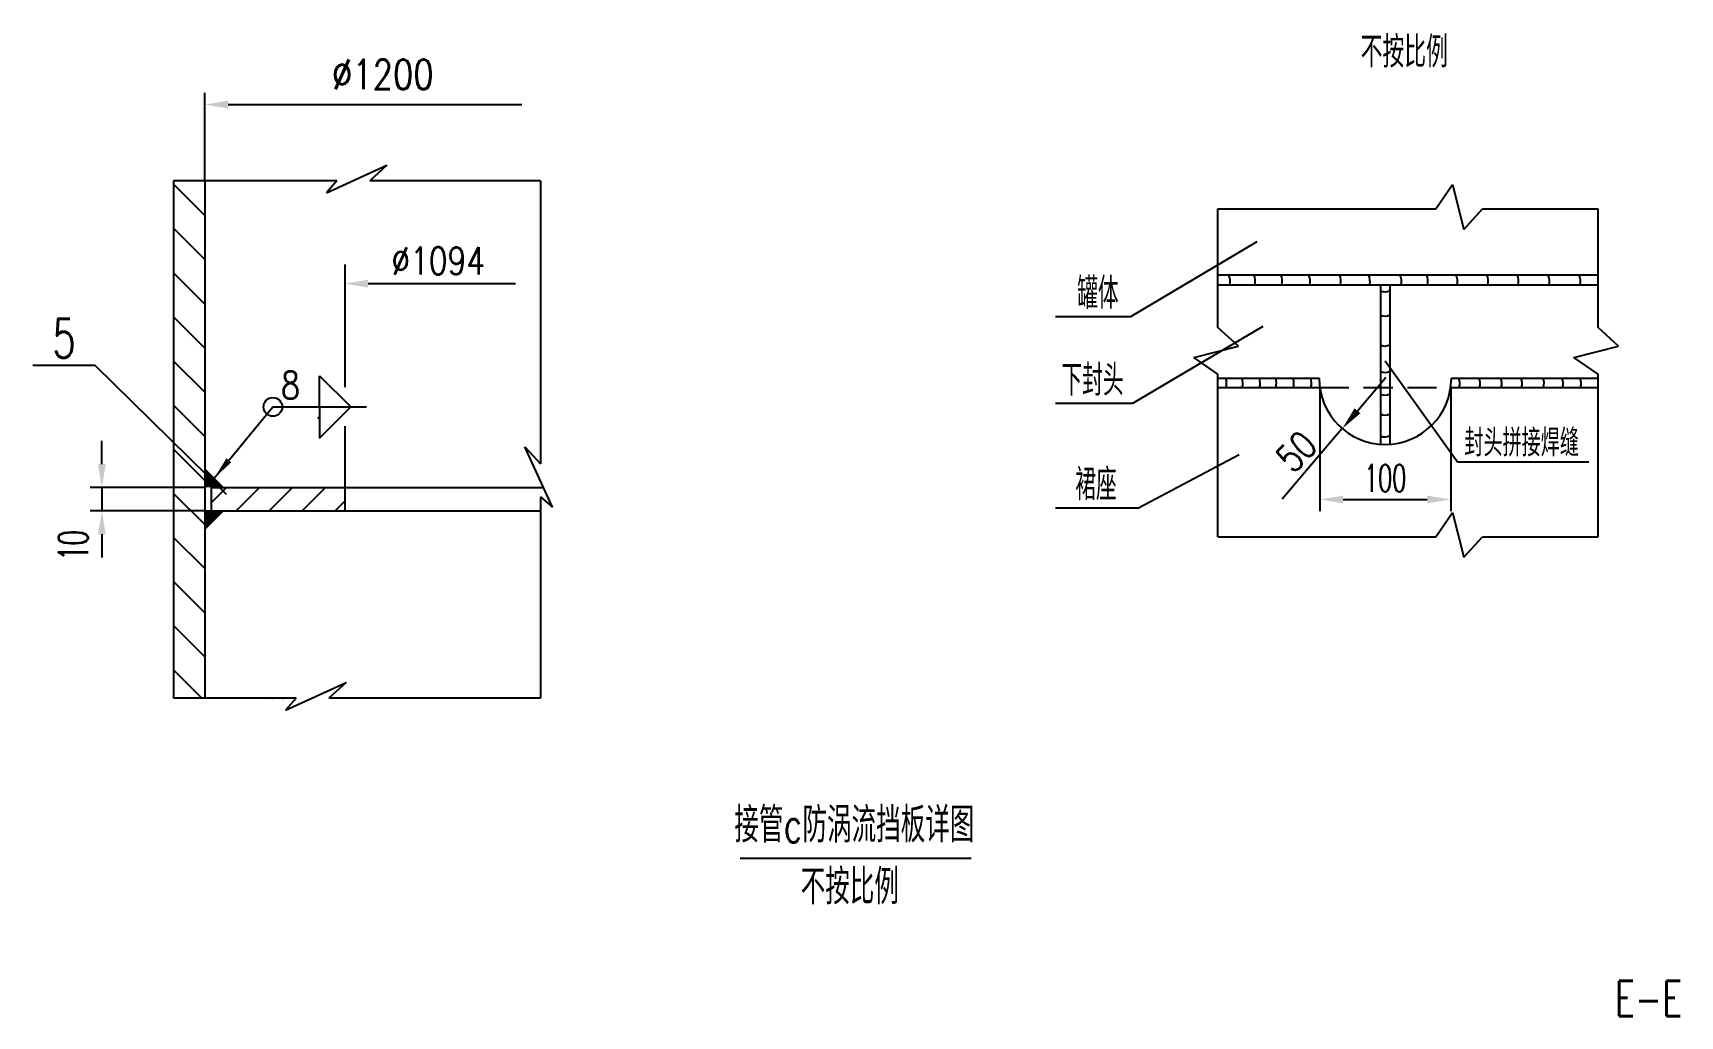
# Model space of a CAD drawing. Extents: x -220 to 1061, y -10 to 604.
# Drawn here: x 421.4 to 632.6, y 173.4 to 299.5 of the extents above; entities that cross this region are included whole.
import ezdxf
from ezdxf.enums import TextEntityAlignment as Align

# ---------------------------------------------------------------- set-up
doc = ezdxf.new("R2010")
doc.units = 0
doc.header["$LTSCALE"] = 15
doc.header["$MEASUREMENT"] = 0
doc.linetypes.add('HIDDEN', pattern=[0.375, 0.25, -0.125])
doc.linetypes.add('PHANTOM2', pattern=[1.25, 0.625, -0.125, 0.125, -0.125, 0.125, -0.125])
doc.layers.get('DEFPOINTS').update_dxf_attribs({"linetype": 'CONTINUOUS'})
for name, color, linetype in [('1', 7, 'CONTINUOUS'), ('2', 3, 'CONTINUOUS'), ('4', 2, 'HIDDEN'), ('5', 2, 'PHANTOM2')]:
    doc.layers.add(name, color=color, linetype=linetype)
doc.styles.add('1', font='ldie.shx', dxfattribs={"width": 0.7, "bigfont": 'ldic.shx'})
doc.styles.get("Standard").update_dxf_attribs({"font": 'romans.shx', "width": 0.6, "height": 3, "bigfont": 'hztxt.shx'})

msp = doc.modelspace()

# ---------------------------------------------------------------- linework, layer by layer
at = {"layer": '1'}
for p, q in [((439.4, 280.578), (439.4, 214.228)), ((443.4, 280.578), (443.4, 214.228)), ((573.372, 268.497), (622.128, 268.497)), ((573.372, 267.247), (622.128, 267.247)), ((594.221, 267.247), (594.221, 246.784)), ((595.421, 267.247), (595.421, 246.784)), ((573.372, 255.247), (586.337, 255.247)), ((573.372, 254.047), (586.422, 254.047)), ((603.221, 254.047), (622.128, 254.047)), ((603.306, 255.247), (622.128, 255.247)), ((444.2, 241.235), (486.846, 241.235)), ((444.2, 241.235), (444.2, 238.235)), ((461.4, 238.235), (461.4, 241.235)), ((443.4, 238.235), (486.453, 238.235))]:
    msp.add_line(p, q, dxfattribs=at)
msp.add_arc((594.821, 255.247), 8.485, 180, 0, dxfattribs=at)
at = {"layer": '2', "linetype": 'ByBlock'}
for p, q in [((443.4, 280.578), (443.4, 291.859)), ((446.4, 290.359), (484.074, 290.359)), ((430.19, 244.235), (430.19, 247.235)), ((443.4, 241.235), (428.69, 241.235)), ((430.19, 241.235), (430.19, 238.235)), ((430.19, 241.235), (430.19, 238.235)), ((443.4, 238.235), (428.69, 238.235)), ((430.19, 235.235), (430.19, 232.235))]:
    msp.add_line(p, q, dxfattribs=at)
at = {"layer": '2'}
for p, q in [((459.016, 279.032), (466.763, 282.57)), ((466.763, 282.57), (464.561, 280.578)), ((460.353, 280.578), (439.4, 280.578)), ((443.4, 276.144), (439.4, 280.144)), ((460.353, 280.578), (459.016, 279.032)), ((486.453, 280.578), (464.561, 280.578)), ((486.453, 280.578), (486.453, 244.256)), ((601.318, 276.979), (603.472, 280.087)), ((603.472, 280.087), (604.907, 274.348)), ((573.372, 276.979), (601.318, 276.979)), ((573.372, 261.744), (573.372, 276.979)), ((604.907, 274.348), (607.3, 276.979)), ((607.3, 276.979), (622.128, 276.979)), ((622.128, 261.744), (622.128, 276.979)), ((443.4, 270.487), (439.4, 274.487)), ((578.364, 272.749), (562.153, 263.134)), ((443.4, 264.766), (439.4, 268.766)), ((461.4, 254.124), (461.4, 269.858)), ((464.343, 267.384), (483.243, 267.384)), ((443.4, 259.109), (439.4, 263.109)), ((562.153, 263.134), (552.528, 263.134)), ((579.124, 261.869), (562.406, 252)), ((576.002, 259.352), (573.372, 261.744)), ((624.758, 259.352), (622.128, 261.744)), ((570.264, 257.916), (576.002, 259.352)), ((573.372, 255.763), (570.264, 257.916)), ((619.02, 257.916), (624.758, 259.352)), ((622.128, 255.763), (619.02, 257.916)), ((429.352, 256.872), (421.352, 256.872)), ((446.203, 240.347), (429.352, 256.872)), ((443.4, 253.453), (439.4, 257.453)), ((573.372, 234.913), (573.372, 255.763)), ((594.821, 257.497), (604.077, 244.522)), ((622.128, 234.913), (622.128, 255.763)), ((458.131, 255.569), (462.131, 251.569)), ((458.131, 251.569), (458.131, 255.569)), ((586.422, 253.984), (586.422, 238.197)), ((603.221, 253.984), (603.221, 238.197)), ((443.4, 247.796), (439.4, 251.796)), ((444.578, 242.406), (452.131, 251.569)), ((452.131, 251.569), (464.131, 251.569)), ((458.131, 247.569), (462.131, 251.569)), ((458.131, 251.569), (458.131, 247.569)), ((562.406, 252), (552.528, 252)), ((461.4, 239.502), (461.4, 249.106)), ((443.4, 242.139), (439.4, 246.139)), ((487.999, 238.711), (484.461, 246.458)), ((484.461, 246.458), (486.453, 244.256)), ((576.084, 245.421), (563.166, 238.589)), ((604.077, 244.522), (620.931, 244.522)), ((443.4, 242.715), (443.592, 242.908)), ((445.735, 240.807), (446.162, 241.235)), ((447.405, 238.235), (450.405, 241.235)), ((451.648, 238.235), (454.648, 241.235)), ((455.89, 238.235), (458.89, 241.235)), ((443.4, 236.482), (439.4, 240.482)), ((444.2, 239.272), (445.735, 240.807)), ((460.133, 238.235), (461.4, 239.502)), ((486.453, 240.048), (486.453, 214.228)), ((486.453, 240.048), (487.999, 238.711)), ((589.422, 239.697), (600.221, 239.697)), ((563.166, 238.589), (552.528, 238.589)), ((601.318, 234.913), (603.472, 238.021)), ((603.472, 238.021), (604.907, 232.283)), ((443.4, 230.825), (439.4, 234.825)), ((573.372, 234.913), (601.318, 234.913)), ((604.907, 232.283), (607.3, 234.913)), ((607.3, 234.913), (622.128, 234.913)), ((443.4, 225.168), (439.4, 229.168)), ((443.4, 219.511), (439.4, 223.511)), ((443.026, 214.228), (439.4, 217.855)), ((453.768, 212.681), (461.515, 216.22)), ((461.515, 216.22), (459.313, 214.228)), ((455.105, 214.228), (439.4, 214.228)), ((455.105, 214.228), (453.768, 212.681)), ((486.453, 214.228), (459.313, 214.228)), ((512.056, 193.702), (541.689, 193.685))]:
    msp.add_line(p, q, dxfattribs=at)
at = {"layer": '2', "color": 3, "linetype": 'Continuous'}
for p, q in [((591.265, 251.072), (594.821, 255.247)), ((589.319, 248.788), (585.429, 244.221)), ((585.429, 244.221), (581.603, 239.729))]:
    msp.add_line(p, q, dxfattribs=at)
at = {"layer": '2'}
msp.add_lwpolyline([(444.578, 242.406, 0, 0.8, 0), (446.486, 244.721, 0.8, 0.8, 0)], format="xyseb", dxfattribs=at)
msp.add_circle((452.131, 251.569), 1.2, dxfattribs=at)
for centre, radius, start, end in [((573.037, 267.692), 1.889, 346.36965, 25.21757), ((576.258, 267.692), 1.889, 346.36965, 25.21757), ((579.736, 267.692), 1.889, 346.36965, 25.21757), ((583.301, 267.692), 1.889, 346.36965, 25.21757), ((587.252, 267.692), 1.889, 346.36965, 25.21757), ((590.988, 267.692), 1.889, 346.36965, 25.21757), ((595.025, 267.692), 1.889, 346.36965, 25.21757), ((598.417, 267.692), 1.889, 346.36965, 25.21757), ((602.206, 267.692), 1.889, 346.36965, 25.21757), ((606.152, 267.692), 1.889, 346.36965, 25.21757), ((610.058, 267.692), 1.889, 346.36965, 25.21757), ((614.003, 267.692), 1.889, 346.36965, 25.21757), ((617.988, 267.692), 1.889, 346.36965, 25.21757), ((594.804, 267.554), 1.218, 241.41746, 300.45108), ((594.804, 264.429), 1.218, 241.41746, 300.45108), ((594.804, 260.604), 1.218, 241.41746, 300.45108), ((594.804, 257.224), 1.218, 241.41746, 300.45108), ((572.164, 254.605), 2.306, 345.98923, 16.15992), ((574.251, 254.605), 2.306, 345.98923, 16.15992), ((576.475, 254.605), 2.306, 345.98923, 16.15992), ((578.563, 254.605), 2.306, 345.98923, 16.15992), ((580.809, 254.605), 2.306, 345.98923, 16.15992), ((583.055, 254.605), 2.306, 345.98923, 16.15992), ((602.581, 254.569), 1.826, 343.37796, 21.77518), ((605.189, 254.569), 1.826, 343.37796, 21.77518), ((607.963, 254.569), 1.826, 343.37796, 21.77518), ((610.572, 254.569), 1.826, 343.37796, 21.77518), ((613.379, 254.569), 1.826, 343.37796, 21.77518), ((615.823, 254.569), 1.826, 343.37796, 21.77518), ((618.134, 254.569), 1.826, 343.37796, 21.77518), ((594.804, 254.291), 1.218, 241.41746, 300.45108), ((594.804, 251.741), 1.218, 241.41746, 300.45108), ((594.804, 248.935), 1.218, 241.41746, 300.45108)]:
    msp.add_arc(centre, radius, start, end, dxfattribs=at)
at = {"layer": '2', "color": 0, "linetype": 'ByBlock'}
for p in [(443.4, 280.578), (430.19, 238.235)]:
    msp.add_point(p, dxfattribs=at)
at = {"layer": '2', "color": 4, "linetype": 'Continuous'}
for p in [(594.821, 255.247), (589.319, 248.788)]:
    msp.add_point(p, dxfattribs=at)
at = {"layer": '2', "linetype": 'ByBlock'}
for p in [(486.453, 238.337), (452.019, 214.228), (453.394, 214.228)]:
    msp.add_point(p, dxfattribs=at)
for points in [[(446.4, 290.859), (446.4, 289.859), (443.4, 290.359)], [(429.69, 244.235), (430.69, 244.235), (430.19, 241.235)], [(429.69, 235.235), (430.69, 235.235), (430.19, 238.235)]]:
    msp.add_solid(points, dxfattribs=at)
at = {"layer": '2'}
for points in [[(464.343, 266.884), (464.343, 267.884), (461.343, 267.384)], [(443.4, 243.735), (445.9, 241.235), (443.4, 241.235)], [(589.422, 240.197), (589.422, 239.197), (586.422, 239.697)], [(600.221, 240.197), (600.221, 239.197), (603.221, 239.697)], [(443.4, 235.735), (445.9, 238.235), (443.4, 238.235)]]:
    msp.add_solid(points, dxfattribs=at)
at = {"layer": '2', "color": 3, "linetype": 'Continuous'}
msp.add_solid([(591.645, 250.748), (590.884, 251.396), (589.319, 248.788)], dxfattribs=at)
at = {"layer": '4'}
msp.add_line((586.422, 254.047), (603.221, 254.047), dxfattribs=at)
at = {"layer": '5', "linetype": 'ByBlock'}
msp.add_point((458.003, 250.152), dxfattribs=at)
at = {"layer": 'DEFPOINTS', "color": 0, "linetype": 'ByBlock'}
for p in [(443.46, 241.235), (443.46, 238.235)]:
    msp.add_point(p, dxfattribs=at)

# ---------------------------------------------------------------- texts
at = {"layer": '2', "width": 0.7}
for s, height, p in [('不按比例', 4, (597.272, 297.323)), ('封头拼接焊缝', 3.5, (612.328, 247.156))]:
    msp.add_text(s, height=height, dxfattribs=at).set_placement(p, align=Align.MIDDLE)
at = {"layer": '2', "linetype": 'ByBlock', "width": 0.8}
msp.add_text('%%c1200', height=3.8, dxfattribs=at).set_placement((466.237, 294.219), align=Align.MIDDLE_CENTER)
at = {"layer": '2'}
for s, height, width, p in [('%%C1094', 3.5, 0.8, (467.339, 268.556)), ('8', 3.5, 0.8, (453.192, 252.629)), ('接管c防涡流挡板详图', 4.5, 0.7, (511.339, 195.697)), ('不按比例', 4.5, 0.7, (519.842, 187.766)), ('E-E', 4.5, 0.7, (624.277, 173.427))]:
    msp.add_text(s, height=height, dxfattribs=dict(at, width=width)).set_placement(p)
at = {"layer": '2', "style": '1', "width": 0.7}
for s, p in [('罐体', (555.314, 264.146)), ('下封头', (553.288, 253.012)), ('裙座', (555.061, 239.601))]:
    msp.add_text(s, height=4, dxfattribs=at).set_placement(p)
at = {"layer": '2', "width": 0.7}
msp.add_text('5', height=5, dxfattribs=at).set_placement((425.352, 257.872), align=Align.CENTER)
at = {"layer": '2', "width": 0.8}
msp.add_text('50', height=3.5, rotation=45.67863, dxfattribs=at).set_placement((583.025, 242.918))
at = {"layer": '2', "insert": (594.821, 242.447), "char_height": 3.5, "attachment_point": 5}
msp.add_mtext('100', dxfattribs=at)
at = {"layer": '2', "linetype": 'ByBlock', "insert": (426.519, 233.802), "char_height": 3.8, "attachment_point": 5, "rotation": 90}
msp.add_mtext('10', dxfattribs=at)

doc.saveas('drawing.dxf')
